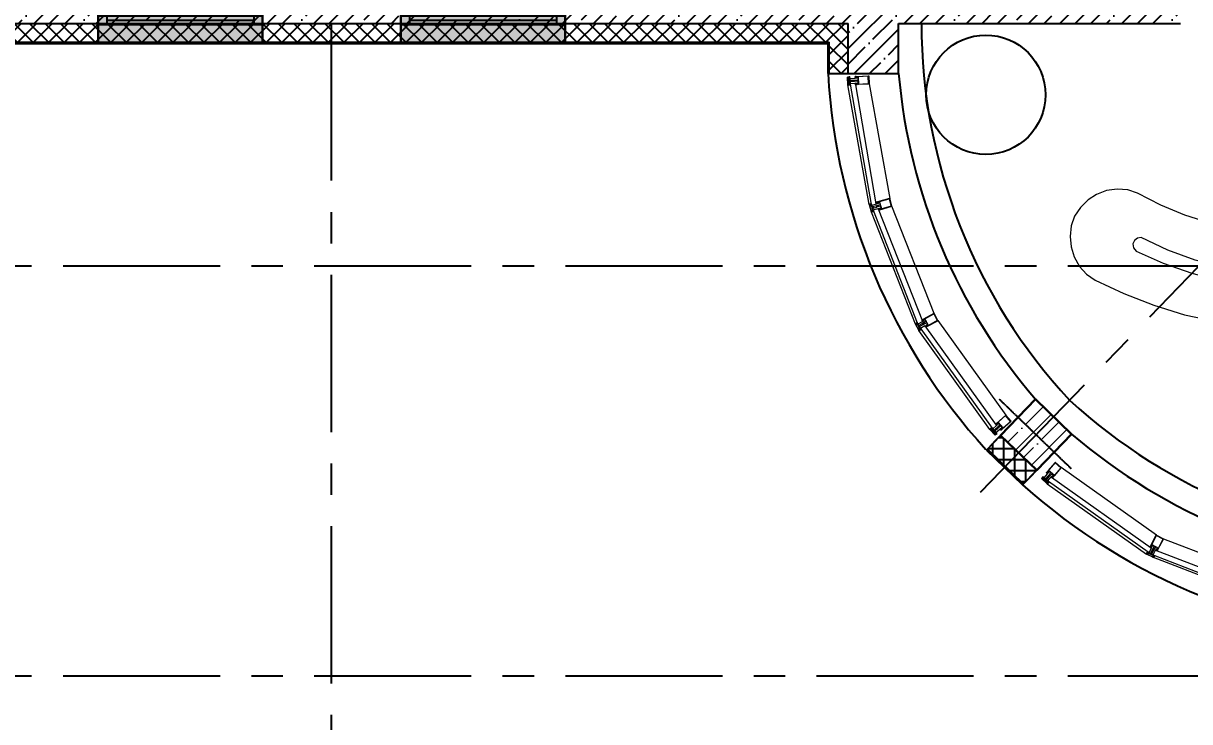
# Model space of a CAD drawing. Header units: millimetres. Extents: x -9318 to 9016603, y 0 to 838141.
# Drawn here: x 86952 to 96239, y 517498 to 523053 of the extents above; entities that cross this region are included whole.
import ezdxf
from ezdxf import colors
from ezdxf.entities.mleader import LeaderData, LeaderLine
from ezdxf.math import Vec2, Vec3

# ---------------------------------------------------------------- set-up
doc = ezdxf.new("R2010")
doc.units = ezdxf.units.MM
doc.linetypes.add('CENTER', pattern=[2, 1.25, -0.25, 0.25, -0.25])
for name, color, linetype, lineweight in [('АР_Перегородки витражные', 152, 'Continuous', 13), ('АР_Сущ Несущая стена', 202, 'Continuous', 30), ('АР_Штриховка монолит', 250, 'Continuous', 9), ('ТХ_мебель передв', 250, 'Continuous', 13)]:
    doc.layers.add(name, color=color, linetype=linetype, lineweight=lineweight)
doc.styles.add('ISOCPEUR', font='isocpeur.ttf', dxfattribs={"width": 0.7})
pattern_1 = [(335.76716334, (-69115.3163, 318510.941), (0.651582564, 1.447617495), []), (65.76716334, (-69115.3163, 318510.941), (-1.447617495, 0.651582564), [])]

# ---------------------------------------------------------------- blocks, each defined once
blk = doc.blocks.new('*U896')
h = blk.add_hatch(color=8)
h.dxf.hatch_style = 1
h.paths.add_polyline_path([(-1380, -210), (70, -210), (70, -140), (0, -140), (0, 220), (-1310, 220), (-1310, -140), (-1380, -140)])
at = {"color": 8, "lineweight": 30}
for p, q in [((-1310, -140), (-1310, 220)), ((0, -140), (0, 220))]:
    blk.add_line(p, q, dxfattribs=at)
at = {"color": 8}
for p, q in [((0, 220), (-1310, 220)), ((-1310, 70), (0, 70)), ((-1310, 0), (0, 0)), ((-1240, 0), (-1240, 70)), ((-1240, 35), (-70, 35)), ((-70, 0), (-70, 70)), ((-1380, -210), (-1380, -140)), ((-1380, -140), (-1310, -140)), ((0, -140), (70, -140)), ((70, -210), (70, -140)), ((-1380, -210), (70, -210))]:
    blk.add_line(p, q, dxfattribs=at)
blk = doc.blocks.new('*U897')
h = blk.add_hatch(color=8)
h.dxf.hatch_style = 1
h.paths.add_polyline_path([(-1380, -210), (70, -210), (70, -140), (0, -140), (0, 220), (-1310, 220), (-1310, -140), (-1380, -140)])
at = {"color": 8, "lineweight": 30}
for p, q in [((-1310, -140), (-1310, 220)), ((0, -140), (0, 220))]:
    blk.add_line(p, q, dxfattribs=at)
at = {"color": 8}
for p, q in [((0, 220), (-1310, 220)), ((-1310, 70), (0, 70)), ((-1310, 0), (0, 0)), ((-1240, 0), (-1240, 70)), ((-1240, 35), (-70, 35)), ((-70, 0), (-70, 70)), ((-1380, -210), (-1380, -140)), ((-1380, -140), (-1310, -140)), ((0, -140), (70, -140)), ((70, -210), (70, -140)), ((-1380, -210), (70, -210))]:
    blk.add_line(p, q, dxfattribs=at)
blk = doc.blocks.new('_DotSmall')
at = {"color": 8, "linetype": 'ByBlock', "const_width": 0.5}
blk.add_lwpolyline([(-0.0625, 0, 1), (0.0625, 0, 1)], format="xyb", close=True, dxfattribs=at)
blk = doc.blocks.new('стойка витр.')
h = blk.add_hatch()
h.set_pattern_fill('ANSI37', color=8, scale=0.5, angle=-69.23284)
h.set_pattern_definition(pattern_1)
edge = h.paths.add_edge_path()
edge.add_line((-22.7, 14.1), (-23, 15))
edge.add_arc((-23.4, 14.9), 0.427, 20.76054, 72.29996)
edge.add_arc((-23.2, 15.7), 0.427, 110.76398, 252.28796, ccw=False)
edge.add_line((-23.3, 16.1), (-22.3, 16.5))
edge.add_arc((-22.2, 16.3), 0.183, 20.74896, 110.78537, ccw=False)
edge.add_line((-22.1, 16.4), (-22, 16.3))
edge.add_arc((-21.9, 16.3), 0.183, 200.76661, 335.77797)
edge.add_line((-21.7, 16.3), (-21.1, 17.8))
edge.add_arc((-21.7, 18), 0.637, 344.39284, 381.72488)
edge.add_line((-21.1, 18.2), (-22.6, 22.1))
edge.add_arc((-23.2, 21.9), 0.637, 19.80945, 57.14149)
edge.add_line((-22.8, 22.4), (-24.3, 23.1))
edge.add_arc((-24.4, 23), 0.183, 65.75635, 200.76772)
edge.add_line((-24.5, 22.9), (-24.5, 22.8))
edge.add_arc((-24.7, 22.7), 0.183, -69.25104, 20.78537, ccw=False)
edge.add_line((-24.6, 22.6), (-25.6, 22.2))
edge.add_arc((-25.8, 22.6), 0.427, 149.24636, 290.77035, ccw=False)
edge.add_arc((-26.5, 23), 0.427, 329.23437, 380.77379)
edge.add_line((-26.1, 23.2), (-26.5, 24.2))
edge.add_arc((-26.7, 24.1), 0.183, 20.74896, 110.78537)
edge.add_line((-26.7, 24.3), (-33.5, 21.7))
edge.add_arc((-33.4, 21.4), 0.306, 107.61202, 200.68829)
edge.add_line((-33.7, 21.3), (-33.4, 20.7))
edge.add_arc((-33.1, 20.8), 0.304, 200.74529, 225.81236)
edge.add_line((-33.3, 20.5), (-31.8, 18.9))
edge.add_arc((-32, 18.7), 0.305, -108.86284, 45.7814, ccw=False)
edge.add_arc((-28.7, 27.8), 9.95, 231.95433, 250.04117, ccw=False)
edge.add_arc((-35.1, 19.6), 0.4, 42.30929, 119.22504)
edge.add_arc((-34.9, 19.6), 0.602, 134.39501, 228.6478)
edge.add_arc((-28.5, 27.8), 11, 232.08735, 240.88894)
edge.add_arc((-36.9, 12.9), 6.09, 40.7589, 60.61437, ccw=False)
edge.add_arc((-32.5, 16.6), 0.305, -34.89588, 41.60272, ccw=False)
edge.add_line((-32.3, 16.5), (-32.8, 15.8))
edge.add_arc((-32.5, 15.6), 0.305, 145.11007, 256.42425)
edge.add_line((-32.6, 15.3), (-31.7, 15.1))
edge.add_arc((-31.8, 14.8), 0.305, -34.88993, 76.42425, ccw=False)
edge.add_line((-31.5, 14.6), (-32.1, 13.9))
edge.add_arc((-31.8, 13.7), 0.305, 145.11007, 256.42425)
edge.add_line((-31.9, 13.4), (-31, 13.2))
edge.add_arc((-31.1, 12.9), 0.305, -24.22466, 76.42043, ccw=False)
edge.add_line((-30.8, 12.8), (-31.6, 11.1))
edge.add_arc((-31.3, 11), 0.305, 155.77106, 290.74029)
edge.add_line((-31.2, 10.7), (-22.8, 13.9))
edge.add_arc((-22.9, 14.1), 0.183, 290.74896, 380.74896)
edge = h.paths.add_edge_path(flags=16)
edge.add_line((-23.1, 21), (-22.2, 18.6))
edge.add_arc((-22.7, 18.4), 0.541, -69.23284, 20.76716, ccw=False)
edge.add_line((-22.5, 17.9), (-23.4, 17.6))
edge.add_arc((-23.6, 18.1), 0.541, 200.76716, 290.76716, ccw=False)
edge.add_line((-24.1, 17.9), (-25, 20.3))
edge.add_arc((-24.5, 20.5), 0.541, 110.76716, 200.76716, ccw=False)
edge.add_line((-24.7, 21), (-23.8, 21.4))
edge.add_arc((-23.6, 20.8), 0.541, 20.76716, 110.76716, ccw=False)
edge = h.paths.add_edge_path(flags=16)
edge.add_line((-26.9, 20.3), (-25.5, 16.7))
edge.add_arc((-26, 16.5), 0.541, -69.23284, 20.76716, ccw=False)
edge.add_line((-25.8, 16), (-28.2, 15.1))
edge.add_arc((-28.4, 15.6), 0.541, 200.76716, 290.76716, ccw=False)
edge.add_line((-28.9, 15.4), (-30.3, 19))
edge.add_arc((-29.8, 19.2), 0.541, 110.76716, 200.76716, ccw=False)
edge.add_line((-30, 19.7), (-27.5, 20.6))
edge.add_arc((-27.4, 20.1), 0.541, 20.76716, 110.76716, ccw=False)
h = blk.add_hatch()
h.set_pattern_fill('ANSI37', color=8, scale=0.5, angle=-69.23284)
h.set_pattern_definition([(335.76716334, (-69115.9168, 318510.7132), (0.651582564, 1.447617495), []), (65.76716334, (-69115.9168, 318510.7132), (-1.447617495, 0.651582564), [])])
edge = h.paths.add_edge_path()
edge.add_arc((-61.4, -46.2), 0.549, 155.76571, 200.76716)
edge.add_line((-61.9, -46), (-61.2, -44.4))
edge.add_arc((-61, -44.5), 0.183, 20.76716, 155.76571)
edge.add_line((-60.9, -44.4), (-60.8, -44.6))
edge.add_arc((-60.6, -44.6), 0.183, 200.76716, 290.76716)
edge.add_line((-60.6, -44.7), (-59.4, -44.3))
edge.add_arc((-59.6, -43.9), 0.427, -69.23284, 72.29364)
edge.add_arc((-59.3, -43.1), 0.427, 200.76716, 252.29364)
edge.add_line((-59.7, -43.2), (-63, -34.5))
edge.add_arc((-62.7, -34.4), 0.305, 110.76716, 200.76716)
edge.add_line((-62.8, -34.1), (-60.6, -33.3))
edge.add_arc((-60.4, -33.6), 0.304, 76.40287, 110.76716)
edge.add_line((-60.4, -33.3), (-60.1, -33.6))
edge.add_arc((-108.2, -55.9), 53, 16.7114, 24.82293)
edge.add_line((-57.4, -40.6), (-57.9, -41.3))
edge.add_arc((-57.7, -41.5), 0.305, 145.11089, 256.42344)
edge.add_line((-57.7, -41.8), (-56.9, -42))
edge.add_arc((-57, -42.3), 0.305, -34.88911, 76.42344)
edge.add_line((-56.7, -42.5), (-57.2, -43.3))
edge.add_arc((-56.9, -43.5), 0.305, 145.11089, 256.42344)
edge.add_line((-57, -43.8), (-56.1, -44))
edge.add_arc((-56.2, -44.3), 0.305, -34.88911, 76.42344)
edge.add_line((-56, -44.4), (-56.5, -45.1))
edge.add_arc((-56.2, -45.3), 0.305, 145.11089, 256.42344)
edge.add_line((-56.3, -45.6), (-55.4, -45.8))
edge.add_arc((-55.5, -46.1), 0.305, -34.88911, 76.42344)
edge.add_line((-55.3, -46.3), (-55.8, -47))
edge.add_arc((-55.5, -47.2), 0.305, 145.11089, 256.42344)
edge.add_line((-55.6, -47.5), (-54.7, -47.8))
edge.add_arc((-54.8, -48.1), 0.305, -34.88911, 76.42344)
edge.add_line((-54.5, -48.3), (-55, -49))
edge.add_arc((-54.8, -49.1), 0.305, 145.11089, 256.42344)
edge.add_line((-54.8, -49.4), (-54, -49.6))
edge.add_arc((-54.1, -49.9), 0.305, -34.88911, 76.42344)
edge.add_line((-53.8, -50.1), (-54.3, -50.8))
edge.add_arc((-54.1, -51), 0.305, 145.11089, 256.42344)
edge.add_line((-54.1, -51.3), (-53.3, -51.5))
edge.add_arc((-53.4, -51.8), 0.305, -43.67509, 76.4279)
edge.add_line((-53.1, -52), (-53.8, -52.6))
edge.add_arc((-53.6, -52.8), 0.305, 136.32859, 262.74713)
edge.add_arc((-54.6, -61.1), 7.99, 59.58604, 82.74713)
edge.add_arc((-50.7, -54.4), 0.305, 253.29101, 419.58604)
edge.add_arc((-52.6, -60.5), 6.03, 73.29101, 110.76716)
edge.add_line((-54.7, -54.9), (-54.8, -54.9))
edge.add_arc((-55, -54.5), 0.427, 200.76716, 290.76716)
edge.add_line((-55.4, -54.7), (-56.7, -51.1))
edge.add_arc((-56.3, -51), 0.427, 149.23664, 200.76716)
edge.add_arc((-57, -50.5), 0.427, -30.76336, 40.0143)
edge.add_arc((-57, -50.5), 0.427, 40.00046, 110.76716)
edge.add_line((-57.2, -50.1), (-58.3, -50.6))
edge.add_arc((-58.3, -50.7), 0.183, 110.76716, 200.76716)
edge.add_line((-58.4, -50.8), (-58.4, -51))
edge.add_arc((-58.5, -51.1), 0.183, 245.76862, 380.76716)
edge.add_line((-58.6, -51.3), (-60.2, -50.6))
edge.add_arc((-60, -50.1), 0.549, 200.76716, 245.76862)
edge.add_line((-60.5, -50.3), (-61.9, -46.4))
edge = h.paths.add_edge_path(flags=16)
edge.add_arc((-59.4, -49), 0.541, 200.76716, 290.76716)
edge.add_line((-60.8, -46.8), (-59.9, -49.2))
edge.add_arc((-60.3, -46.6), 0.541, 110.76716, 200.76716)
edge.add_line((-59.3, -45.7), (-60.5, -46.1))
edge.add_arc((-59.1, -46.2), 0.541, 20.76716, 110.76716)
edge.add_line((-57.7, -48.4), (-58.6, -46))
edge.add_arc((-58.2, -48.6), 0.541, -69.23284, 20.76716)
edge.add_line((-59.2, -49.5), (-58, -49.1))
h = blk.add_hatch()
h.set_pattern_fill('ANSI37', color=8, scale=0.5, angle=-69.23284)
h.set_pattern_definition(pattern_1)
edge = h.paths.add_edge_path()
edge.add_line((-7.6, -25.6), (-7.3, -26.5))
edge.add_arc((-7.7, -26.7), 0.427, -30.76563, 20.77379, ccw=False)
edge.add_arc((-6.9, -27.1), 0.427, 149.24636, 290.77035)
edge.add_line((-6.8, -27.5), (-5.8, -27.1))
edge.add_arc((-5.8, -27), 0.183, 290.74896, 380.78537)
edge.add_line((-5.7, -26.9), (-5.7, -26.8))
edge.add_arc((-5.5, -26.7), 0.183, 65.75635, 200.76772, ccw=False)
edge.add_line((-5.5, -26.5), (-4, -27.3))
edge.add_arc((-4.3, -27.8), 0.637, 19.80945, 57.14149, ccw=False)
edge.add_line((-3.7, -27.6), (-2.3, -31.5))
edge.add_arc((-2.9, -31.7), 0.637, -15.60716, 21.72488, ccw=False)
edge.add_line((-2.2, -31.9), (-2.8, -33.4))
edge.add_arc((-3, -33.4), 0.183, 200.76661, 335.77797, ccw=False)
edge.add_line((-3.2, -33.4), (-3.2, -33.3))
edge.add_arc((-3.4, -33.4), 0.183, 20.74896, 110.78537)
edge.add_line((-3.5, -33.2), (-4.5, -33.6))
edge.add_arc((-4.3, -34), 0.427, 110.76398, 252.28796)
edge.add_arc((-4.6, -34.8), 0.427, 20.76054, 72.29996, ccw=False)
edge.add_line((-4.2, -34.6), (-3.8, -35.7))
edge.add_arc((-4, -35.7), 0.183, -69.25104, 20.78537, ccw=False)
edge.add_line((-3.9, -35.9), (-10.6, -38.5))
edge.add_arc((-10.8, -38.2), 0.306, 200.84604, 293.92231, ccw=False)
edge.add_line((-11, -38.3), (-11.3, -37.6))
edge.add_arc((-11, -37.5), 0.304, 175.72197, 200.78904, ccw=False)
edge.add_line((-11.3, -37.5), (-11.3, -35.2))
edge.add_arc((-11.6, -35.2), 0.305, 355.75293, 510.39717)
edge.add_arc((-3.1, -39.8), 9.95, 151.49316, 169.57999)
edge.add_arc((-13.3, -38), 0.4, 282.30929, 359.22504, ccw=False)
edge.add_arc((-13.2, -37.8), 0.602, 172.88652, 267.13932, ccw=False)
edge.add_arc((-2.9, -39.7), 11, 160.64539, 169.44698, ccw=False)
edge.add_arc((-19.1, -34.1), 6.09, 340.91996, 360.77542)
edge.add_arc((-13.3, -34), 0.305, 359.93161, 436.4302)
edge.add_line((-13.2, -33.7), (-14.1, -33.5))
edge.add_arc((-14, -33.2), 0.305, 145.11007, 256.42425, ccw=False)
edge.add_line((-14.3, -33), (-13.7, -32.3))
edge.add_arc((-14, -32.2), 0.305, 325.11007, 436.42425)
edge.add_line((-13.9, -31.9), (-14.8, -31.7))
edge.add_arc((-14.7, -31.4), 0.305, 145.11007, 256.42425, ccw=False)
edge.add_line((-15, -31.2), (-14.4, -30.5))
edge.add_arc((-14.7, -30.3), 0.305, 325.11389, 425.75899)
edge.add_line((-14.6, -30), (-16.3, -29.3))
edge.add_arc((-16.2, -29), 0.305, 110.79404, 245.76326, ccw=False)
edge.add_line((-16.3, -28.7), (-7.9, -25.5))
edge.add_arc((-7.8, -25.7), 0.183, 20.78537, 110.78537, ccw=False)
edge = h.paths.add_edge_path(flags=16)
edge.add_line((-3.3, -31.1), (-4.3, -28.7))
edge.add_arc((-4.8, -28.9), 0.541, 20.76716, 110.76716)
edge.add_line((-5, -28.3), (-5.9, -28.7))
edge.add_arc((-5.7, -29.2), 0.541, 110.76716, 200.76716)
edge.add_line((-6.2, -29.4), (-5.3, -31.8))
edge.add_arc((-4.8, -31.6), 0.541, 200.76716, 290.76716)
edge.add_line((-4.6, -32.1), (-3.7, -31.8))
edge.add_arc((-3.9, -31.3), 0.541, 290.76716, 380.76716)
edge = h.paths.add_edge_path(flags=16)
edge.add_line((-6.7, -33), (-8, -29.4))
edge.add_arc((-8.5, -29.6), 0.541, 20.76716, 110.76716)
edge.add_line((-8.7, -29.1), (-11.1, -30))
edge.add_arc((-10.9, -30.5), 0.541, 110.76716, 200.76716)
edge.add_line((-11.4, -30.7), (-10.1, -34.3))
edge.add_arc((-9.6, -34.1), 0.541, 200.76716, 290.76716)
edge.add_line((-9.4, -34.6), (-7, -33.7))
edge.add_arc((-7.2, -33.2), 0.541, 290.76716, 380.76716)
at = {"color": 8, "lineweight": 0, "ltscale": 100, "transparency": 33554687}
for points in [[(-68.6, -58.5), (-90.2, -1.6), (-90, -1.3), (-89, -0.9), (-88.6, -1), (-87.7, -3.3), (-87.4, -3.4), (-86.7, -3.2), (-86.4, -2.8), (-87.3, -0.5), (-87.2, -0.2), (-82, 1.7), (-80.5, 1.3), (-79.7, 1.5), (-77.3, 4.2), (-77.8, 4.8), (-90.5, 0), (-91.4, -2), (-69.8, -59.1), (-67.8, -59.9), (-55.1, -55.1), (-55.2, -54.3), (-58.7, -53.8), (-59.5, -54.2), (-60.2, -55.7), (-65.4, -57.6), (-65.7, -57.4), (-66.6, -55.1), (-67, -55), (-67.7, -55.3), (-67.9, -55.6), (-67, -57.9), (-67.2, -58.3), (-68.2, -58.7)], [(65.9, 59.3), (-26.6, 24.2), (-25.9, 22.2), (-25.3, 22), (-24.8, 22.1), (-25.2, 23.2), (-20.5, 24.9), (-19.2, 21.4), (-18.8, 21.3), (-19, 20.8), (-17.7, 17.4), (-22.4, 15.6), (-22.7, 16.5), (-23.2, 16.4), (-23.4, 15.7), (-22.8, 13.9), (-17.2, 16), (-16.2, 17), (-15.5, 19.8), (-15.4, 20.1), (-17, 24.3), (-17.4, 24.6), (-17.5, 25.4), (-13.7, 26.9), (-12.5, 26.3), (-4.3, 4.8), (-4.9, 3.6), (-32.7, -7), (-32.8, -7.4), (-32.4, -8.4), (-31.1, -9.1), (-30.3, -8.8), (-29.8, -9.1), (-28.6, -8.7), (-28.6, -8.2), (-28.2, -8.5), (-27, -8.1), (-26.9, -7.5), (-26.5, -7.9), (-25.3, -7.5), (-25.3, -6.9), (-24.8, -7.2), (-23.6, -6.8), (-23.6, -6.3), (-23.1, -6.6), (-21.9, -6.2), (-21.9, -5.6), (-21.5, -6), (-20.3, -5.6), (-20.2, -5), (-19.8, -5.3), (-18.6, -4.9), (-18.4, -4.3), (-18, -4.7), (-17.4, -4.4), (-15.1, -4.8), (-14.5, -6.4), (-15.8, -7.9), (-15.9, -8.7), (-16.3, -8.3), (-17.4, -8.8), (-17.6, -9.3), (-18, -9), (-19.1, -9.4), (-19.3, -10), (-19.7, -9.6), (-20.8, -10.1), (-20.9, -10.6), (-21.4, -10.3), (-22.5, -10.7), (-22.6, -11.2), (-23, -10.9), (-24.3, -11.3), (-24.3, -11.9), (-24.7, -11.5), (-25.8, -12), (-26, -12.5), (-26.4, -12.2), (-27.6, -12.6), (-27.6, -13.1), (-28.1, -12.8), (-29.3, -13.3), (-29.3, -13.8), (-29.9, -15.1), (-29.5, -16.2), (-29.1, -16.3), (-1.3, -5.8), (-0.1, -6.4), (8.1, -27.9), (7.6, -29.2), (3.8, -30.6), (3.2, -29.8), (3.4, -29.5), (1.7, -25.2), (1.6, -25.1), (-0.9, -23.4), (-2.3, -23.3), (-7.8, -25.4), (-7.2, -27.2), (-6.5, -27.6), (-6, -27.4), (-6.4, -26.4), (-1.7, -24.6), (-0.4, -28.2), (0, -28.3), (-0.2, -28.7), (1.1, -32.2), (-3.6, -33.9), (-3.9, -33), (-4.4, -33.2), (-4.6, -33.8), (-4, -35.7), (88.6, -0.5), (89.2, 0.7), (67.2, 58.7)], [(63.8, 56.3), (85.1, 0.2), (10.6, -28), (-10.6, 28)]]:
    blk.add_lwpolyline(points, close=True, dxfattribs=at)
for points in [[(-73.6, -6.3), (-74.2, -6), (-74.8, -6.2), (-74.4, -7.2), (-76.6, -8, -0.414362), (-77, -7.8), (-79.3, -1.5, -0.414326), (-78.7, -0.2), (-77.3, 0.4), (-76.9, -0.7), (-76.3, -0.4), (-76.1, 0.3), (-77.3, 3.5, 0.551224), (-77.8, 3.6), (-79.9, 1.3, -0.267349), (-80.9, 1.1), (-82.1, 1.4, 0.249629), (-82.6, 1.3), (-86.2, -1.9, 0.827043), (-85.6, -2.8), (-82.1, -1.5, -0.414326), (-80.8, -2.1), (-78.1, -9.1, 0.414326), (-76.8, -9.7), (-75.7, -9.2, -0.082799), (-71.8, -16.3), (-68.3, -25.6), (-67.9, -25.7), (-68.1, -26.1), (-64.6, -35.3, -0.082799), (-62.8, -43.1), (-63.9, -43.6, 0.414326), (-64.5, -44.9), (-61.9, -51.9, -0.414326), (-62.5, -53.2), (-66, -54.5, 0.827043), (-65.8, -55.6), (-61, -55.6, 0.249629), (-60.6, -55.4), (-59.9, -54.3, -0.267349), (-59, -53.9), (-55.9, -54.2, 0.551224), (-55.6, -53.7), (-56.8, -50.5), (-57.5, -50.1), (-58, -50.4), (-57.6, -51.4), (-59.1, -52, -0.414326), (-60.5, -51.4), (-62.8, -45.1, -0.414362), (-62.7, -44.7), (-60.5, -43.9), (-60.1, -44.8), (-59.6, -44.6), (-59.3, -43.9)], [(-74.1, 3.3, 0.57795), (-74.3, 3.8), (-75.2, 3.8, -0.615334), (-75.4, 4.3, 0.101403), (-73.8, 7.1, 0.887085), (-74.4, 7.4, -0.164997), (-77.4, 4.9), (-77.5, 4.9, 0.414304), (-77.7, 4.3), (-76.4, 0.8, 0.228696), (-76.1, 0.5, -0.319049), (-75.8, 0.1, -0.319002), (-76.1, -0.3), (-77.2, -0.7, -0.4144), (-77.5, -0.6), (-77.6, -0.4, 0.668339), (-77.9, -0.4), (-78.6, -1.9, 0.198883), (-78.6, -2.4), (-77.2, -6.2, 0.198883), (-76.9, -6.5), (-75.3, -7.3, 0.668339), (-75.1, -7), (-75.1, -6.8, -0.4144), (-75, -6.6), (-73.9, -6.1, -0.710202), (-73.4, -6.7, 0.228696), (-73.4, -7.1), (-70.1, -15.8, 0.414362), (-69.7, -16), (-67.4, -15.1, 0.151171), (-67.3, -15), (-67.3, -14.6, 0.035408), (-69.9, -7.6), (-70.8, -7.4, -0.527868), (-71, -6.9), (-70.5, -6.2, 0.527868), (-70.6, -5.7), (-71.5, -5.4, -0.527868), (-71.7, -4.9), (-71.2, -4.2, 0.527868), (-71.4, -3.7), (-72.3, -3.5, -0.527868), (-72.4, -3.1), (-71.9, -2.4, 0.527868), (-72.1, -1.9), (-73, -1.7, -0.527868), (-73.1, -1.2), (-72.7, -0.4, 0.527868), (-72.8, 0.1), (-73.7, 0.3, -0.527868), (-73.9, 0.8), (-73.4, 1.5, 0.527868), (-73.5, 1.9), (-74.4, 2.1, -0.527868), (-74.6, 2.6)], [(-22.7, 14.1), (-23, 15, 0.228752), (-23.3, 15.3, -0.710164), (-23.3, 16.1), (-22.3, 16.5, -0.4144), (-22.1, 16.4), (-22, 16.3, 0.66825), (-21.7, 16.3), (-21.1, 17.8, 0.164348), (-21.1, 18.2), (-22.6, 22.1, 0.164348), (-22.8, 22.4), (-24.3, 23.1, 0.66825), (-24.5, 22.9), (-24.5, 22.8, -0.4144), (-24.6, 22.6), (-25.6, 22.2, -0.710164), (-26.1, 22.8, 0.228752), (-26.1, 23.2), (-26.5, 24.2, 0.4144), (-26.7, 24.3), (-33.5, 21.7, 0.430028), (-33.7, 21.3), (-33.4, 20.7, 0.109814), (-33.3, 20.5), (-31.8, 18.9, -0.800036), (-32.1, 18.4, -0.079083), (-34.8, 19.9, 0.348803), (-35.3, 20, 0.436125), (-35.3, 19.1, 0.038423), (-33.9, 18.2, -0.086853), (-32.3, 16.9, -0.346763), (-32.3, 16.5), (-32.8, 15.8, 0.527877), (-32.6, 15.3), (-31.7, 15.1, -0.527877), (-31.5, 14.6), (-32.1, 13.9, 0.527877), (-31.9, 13.4), (-31, 13.2, -0.469739), (-30.8, 12.8), (-31.6, 11.1, 0.667984), (-31.2, 10.7), (-22.8, 13.9, 0.414214)], [(-32.4, -8.4), (-32.8, -7.4, 0.523933), (-33.2, -7.2), (-64.2, -18.9, 0.414326), (-64.5, -19.6), (-64.1, -20.9, 0.410627), (-63.4, -21.2), (-62.7, -21, 0.492552), (-62.6, -20.7), (-62.8, -20.2, -0.441111), (-62.6, -19.9), (-60.8, -19.3, -0.208057), (-59.9, -19.4, -0.000016), (-56.9, -20.8, -0.439819), (-56.4, -22.2, -0.000016), (-57.7, -25.2, -0.208057), (-58.3, -25.9), (-60.1, -26.6, -0.441111), (-60.4, -26.5), (-60.6, -26, 0.492552), (-60.9, -25.9), (-61.5, -26.1, 0.410627), (-61.8, -26.8), (-61.3, -28.1, 0.414326), (-60.6, -28.4), (-29.6, -16.6, 0.523933), (-29.5, -16.2), (-29.8, -15.2)], [(-53.3, -51.5, -0.57795), (-53.1, -52), (-53.8, -52.6, 0.615334), (-53.6, -53.1, -0.101403), (-50.6, -54.2, -0.887085), (-50.8, -54.7, 0.164997), (-54.7, -54.9), (-54.8, -54.9, -0.414304), (-55.4, -54.7), (-56.7, -51.1, -0.228696), (-56.7, -50.8, 0.319049), (-56.7, -50.3, 0.319002), (-57.2, -50.1), (-58.3, -50.6, 0.4144), (-58.4, -50.8), (-58.4, -51, -0.668339), (-58.6, -51.3), (-60.2, -50.6, -0.198883), (-60.5, -50.3), (-61.9, -46.4, -0.198883), (-61.9, -46), (-61.2, -44.4, -0.668339), (-60.9, -44.4), (-60.8, -44.6, 0.4144), (-60.6, -44.7), (-59.4, -44.3, 0.710202), (-59.4, -43.5, -0.228696), (-59.7, -43.2), (-63, -34.5, -0.414362), (-62.8, -34.1), (-60.6, -33.3, -0.151171), (-60.4, -33.3), (-60.1, -33.6, -0.035408), (-57.4, -40.6), (-57.9, -41.3, 0.527868), (-57.7, -41.8), (-56.9, -42, -0.527868), (-56.7, -42.5), (-57.2, -43.3, 0.527868), (-57, -43.8), (-56.1, -44, -0.527868), (-56, -44.4), (-56.5, -45.1, 0.527868), (-56.3, -45.6), (-55.4, -45.8, -0.527868), (-55.3, -46.3), (-55.8, -47, 0.527868), (-55.6, -47.5), (-54.7, -47.8, -0.527868), (-54.5, -48.3), (-55, -49, 0.527868), (-54.8, -49.4), (-54, -49.6, -0.527868), (-53.8, -50.1), (-54.3, -50.8, 0.527868), (-54.1, -51.3)], [(-7.6, -25.6), (-7.3, -26.5, -0.228752), (-7.3, -26.9, 0.710164), (-6.8, -27.5), (-5.8, -27.1, 0.4144), (-5.7, -26.9), (-5.7, -26.8, -0.66825), (-5.5, -26.5), (-4, -27.3, -0.164348), (-3.7, -27.6), (-2.3, -31.5, -0.164348), (-2.2, -31.9), (-2.8, -33.4, -0.66825), (-3.2, -33.4), (-3.2, -33.3, 0.4144), (-3.5, -33.2), (-4.5, -33.6, 0.710164), (-4.5, -34.4, -0.228752), (-4.2, -34.6), (-3.8, -35.7, -0.4144), (-3.9, -35.9), (-10.6, -38.5, -0.430028), (-11, -38.3), (-11.3, -37.6, -0.109814), (-11.3, -37.5), (-11.3, -35.2, 0.800036), (-11.8, -35.1, 0.079083), (-12.9, -38, -0.348803), (-13.2, -38.4, -0.436125), (-13.8, -37.7, -0.038423), (-13.3, -36.1, 0.086853), (-13, -34, 0.346763), (-13.2, -33.7), (-14.1, -33.5, -0.527877), (-14.3, -33), (-13.7, -32.3, 0.527877), (-13.9, -31.9), (-14.8, -31.7, -0.527877), (-15, -31.2), (-14.4, -30.5, 0.469739), (-14.6, -30), (-16.3, -29.3, -0.667984), (-16.3, -28.7), (-7.9, -25.5, -0.414214)]]:
    blk.add_lwpolyline(points, format="xyb", close=True, dxfattribs=at)
for points in [[(-72, 0.1), (-72.9, -0.3)], [(-69.8, -5.6), (-69.2, -5.9), (-30.9, 8.6), (-30.6, 9.2), (-31.2, 10.7)], [(-26.7, 24.3), (-26.7, 24.3)], [(-22.8, 13.9), (-22.8, 13.9)], [(-56.1, -42), (-55.8, -41.4), (-17.5, -26.8), (-16.8, -27.1), (-16.3, -28.6)]]:
    blk.add_lwpolyline(points, dxfattribs=at)
at = {"color": 8}
blk.add_lwpolyline([(-72.9, -0.3), (-54.8, -48), (-53.9, -47.7), (-72, 0.1)], close=True, dxfattribs=at)
for points in [[(-26.9, 20.3), (-25.5, 16.7, -0.414214), (-25.8, 16), (-28.2, 15.1, -0.414214), (-28.9, 15.4), (-30.3, 19, -0.414214), (-30, 19.7), (-27.5, 20.6, -0.414214)], [(-23.1, 21), (-22.2, 18.6, -0.414214), (-22.5, 17.9), (-23.4, 17.6, -0.414214), (-24.1, 17.9), (-25, 20.3, -0.414214), (-24.7, 21), (-23.8, 21.4, -0.414214)], [(-75.3, -1.9), (-74.4, -4.3, -0.414214), (-74.7, -5), (-75.9, -5.4, -0.414214), (-76.6, -5.1), (-77.5, -2.7, -0.414214), (-77.2, -2), (-76, -1.6, -0.414214)], [(-57.7, -48.4), (-58.6, -46, 0.414214), (-59.3, -45.7), (-60.5, -46.1, 0.414214), (-60.8, -46.8), (-59.9, -49.2, 0.414214), (-59.2, -49.5), (-58, -49.1, 0.414214)], [(-6.7, -33), (-8, -29.4, 0.414214), (-8.7, -29.1), (-11.1, -30, 0.414214), (-11.4, -30.7), (-10.1, -34.3, 0.414214), (-9.4, -34.6), (-7, -33.7, 0.414214)], [(-3.3, -31.1), (-4.3, -28.7, 0.414214), (-5, -28.3), (-5.9, -28.7, 0.414214), (-6.2, -29.4), (-5.3, -31.8, 0.414214), (-4.6, -32.1), (-3.7, -31.8, 0.414214)]]:
    blk.add_lwpolyline(points, format="xyb", close=True, dxfattribs=at)
at = {"color": 8, "lineweight": 0, "ltscale": 100, "transparency": 33554687}
blk.add_arc((-33.4, 21.4), 0.305, 110.75619, 200.77789, dxfattribs=at)
blk = doc.blocks.new('A$Ccadbda81')
at = {"layer": 'АР_Перегородки витражные', "color": 8}
for p, q in [((89.1, -1005.5), (-114.1, -60.5)), ((-94.6, -52.9), (104.4, -1005.7)), ((145.4, -996.9), (-54, -42.9)), ((55, -45.6), (250.6, -952.9)), ((635.7, -1855), (269.6, -1012)), ((107.8, -1063.6), (488.9, -1940.5)), ((507.8, -1935.4), (124.3, -1053.1)), ((162.8, -1036.6), (545.9, -1917.9)), ((666.3, -1908), (1236, -2642.8)), ((1112.6, -2759.6), (519.5, -1993.4)), ((533.4, -1979.6), (1130.2, -2750.6)), ((1162.9, -2724.7), (567.3, -1955.2))]:
    blk.add_line(p, q, dxfattribs=at)
at = {"layer": 'АР_Перегородки витражные', "color": 8, "xscale": -1}
for p, rotation in [((-31.1, -22.3), 206.0439613467204), ((1196.3, -2722.7), 244.0437384224219)]:
    blk.add_blockref('стойка витр.', p, dxfattribs=dict(at, rotation=rotation))
at = {"layer": 'АР_Перегородки витражные', "color": 8}
for p, rotation in [((180.5, -1008.2), 357.0718620546067), ((578.8, -1923.8), 9.301548555461455)]:
    blk.add_blockref('стойка витр.', p, dxfattribs=dict(at, rotation=rotation))
blk = doc.blocks.new('A$C81a96c4f')
at = {"layer": 'АР_Штриховка монолит', "ltscale": 100}
h = blk.add_hatch(dxfattribs=at)
h.set_pattern_fill('ANSI35', color=8, scale=700)
h.set_pattern_definition([(45, (-977645.9, 95082.39), (-123.743687, 123.743687), []), (45, (-977522.15, 95082.39), (-123.743687, 123.743687), [218.75, -43.75, 0, -43.75])])
h.paths.add_polyline_path([(-3165.6, -2990.2), (-3443.1, -3277.5), (-3155.8, -3555.8), (-2877.9, -3268.1)])
h = blk.add_hatch(dxfattribs=at)
h.set_pattern_fill('ANSI35', color=8, scale=700)
h.set_pattern_definition([(45, (-971324.91, 95091.84), (-123.743687, 123.743687), []), (45, (-971201.17, 95091.84), (-123.743687, 123.743687), [218.75, -43.75, 0, -43.75])])
h.paths.add_polyline_path([(3165.6, -2990.2), (2877.9, -3268.1), (3155.8, -3555.8), (3443.5, -3277.9)])
h = blk.add_hatch(dxfattribs=at)
h.set_pattern_fill('ANSI35', color=8, scale=700)
h.set_pattern_definition([(45, (177458.83, -66645.68), (-123.74369, 123.74369), []), (45, (177582.58, -66645.68), (-123.74369, 123.74369), [218.75, -43.75, 0, -43.75])])
h.paths.add_polyline_path([(200, -4350), (-200, -4350), (-200, -4749.9), (200, -4750)])
at = {"layer": 'АР_Сущ Несущая стена', "color": 8, "ltscale": 100}
for points in [[(-2877.9, -3268.1), (-3165.6, -2990.2), (-3443.5, -3277.9), (-3155.8, -3555.8)], [(2877.9, -3268.1), (3165.6, -2990.2), (3443.5, -3277.9), (3155.8, -3555.8)], [(-200, -4350), (200, -4350), (200, -4750), (-200, -4750)]]:
    blk.add_lwpolyline(points, close=True, dxfattribs=at)
blk = doc.blocks.new('У103')
at = {"layer": 'ТХ_мебель передв', "color": 8, "lineweight": 0, "ltscale": 100, "transparency": 33554687}
for points in [[(358270.3, -106820.3), (358312.7, -107069), (358370.9, -107317.7), (358445, -107561.1), (358540.2, -107793.9), (358656.6, -108021.5), (358783.6, -108243.7), (358931.8, -108450.1), (359090.5, -108645.9), (359265.2, -108831.1), (359455.7, -109000.4), (359656.7, -109159.2), (359868.4, -109296.8), (360053.6, -109444.9), (360228.2, -109603.7), (360392.3, -109783.6), (360535.2, -109974.1), (360662.2, -110175.2), (360768, -110386.9), (360858, -110609.1), (360926.7, -110836.7), (360974.4, -111069.5), (361016.7, -111143.6), (361069.6, -111212.4), (361138.4, -111265.3), (361217.8, -111302.3), (361302.5, -111318.2), (361387.1, -111318.2), (361471.8, -111302.3), (361551.2, -111265.3), (361620, -111212.4), (361672.9, -111143.6), (361715.2, -111069.5), (361736.4, -110984.8), (361741.7, -110900.2), (361725.8, -110815.5), (361683.5, -110577.4), (361625.2, -110349.8), (361551.2, -110122.3), (361455.9, -109900), (361344.8, -109693.6), (361217.8, -109487.3), (361069.6, -109296.8), (360910.9, -109122.2), (360741.5, -108952.8), (360556.3, -108804.7), (360360.5, -108667.1), (360175.3, -108571.8), (360006, -108455.4), (359842, -108328.4), (359693.8, -108185.5), (359556.2, -108032.1), (359434.5, -107868), (359328.7, -107688.1), (359233.4, -107508.2), (359159.3, -107312.4), (359101.1, -107116.6), (359058.8, -106915.5), (359032.3, -106709.2), (359011.2, -106629.8), (358968.8, -106555.7), (358910.6, -106492.2), (358841.8, -106444.6), (358767.7, -106412.8), (358683.1, -106396.9), (358598.4, -106396.9), (358519, -106418.1), (358445, -106460.4), (358381.5, -106513.4), (358328.5, -106576.9), (358291.5, -106656.2), (358270.3, -106735.6)], [(358646, -106957.9), (358688.4, -107190.7), (358751.9, -107423.5), (358831.2, -107651.1), (358931.8, -107868), (359048.2, -108074.4), (359180.5, -108270.2), (359334, -108455.4), (359498, -108630), (359677.9, -108788.8), (359868.4, -108926.4), (360074.8, -109053.4), (360265.3, -109185.7), (360445.2, -109339.1), (360609.2, -109503.1), (360762.7, -109683.1), (360895, -109873.6), (361011.4, -110074.7), (361112, -110286.3), (361196.6, -110503.3), (361254.8, -110730.8), (361276, -110757.3), (361307.7, -110767.9), (361339.5, -110762.6), (361366, -110741.4), (361371.2, -110704.4), (361302.5, -110471.5), (361212.5, -110249.3), (361106.7, -110027), (360985, -109820.6), (360847.4, -109619.6), (360693.9, -109434.4), (360524.6, -109259.7), (360339.4, -109095.7), (360148.9, -108947.5), (359947.8, -108831.1), (359757.3, -108698.8), (359582.7, -108550.7), (359418.6, -108386.6), (359270.5, -108206.7), (359143.5, -108016.2), (359027, -107815.1), (358931.8, -107603.4), (358852.4, -107386.5), (358794.2, -107164.2), (358757.2, -106931.4), (358736, -106910.2), (358709.5, -106899.7), (358677.8, -106904.9), (358656.6, -106926.1)]]:
    blk.add_lwpolyline(points, close=True, dxfattribs=at)
for points in [[(358926.5, -108450.1), (359556.2, -108026.8)], [(360424, -109825.9), (361122.5, -109360.3)]]:
    blk.add_lwpolyline(points, dxfattribs=at)

msp = doc.modelspace()

# ---------------------------------------------------------------- hatches: boundary and pattern name
at = {"ltscale": 100}
h = msp.add_hatch(dxfattribs=at)
h.set_pattern_fill('ANSI37', color=256, scale=700)
h.set_pattern_definition([(45, (-881264.54, 560766.49), (-61.871843, 61.871843), []), (135, (-881264.54, 560766.49), (-61.871843, -61.871843), [])])
h.paths.add_polyline_path([(63732.07, 521222.96), (70082.1, 521222.96), (70082.1, 539092.96), (75721.91, 539092.96), (75721.91, 539242.96), (69932.1, 539242.96), (69932.1, 521372.96), (63582.07, 521372.96), (63582.1, 511362.96), (76982.1, 511362.96), (76982.1, 517712.96), (85102.1, 517712.96), (85102.1, 522902.96), (93369.48, 522902.96), (93369.48, 522652.96), (93519.48, 522652.96), (93519.48, 523052.96), (84952.1, 523052.96), (84952.1, 517862.96), (76832.1, 517862.96), (76832.1, 511512.96), (63732.1, 511512.96)])
h = msp.add_hatch(dxfattribs=at)
h.set_pattern_fill('ANSI35', color=256, scale=700)
h.set_pattern_definition([(45, (-887755.71, 621612.85), (-123.743687, 123.743687), []), (45, (-887631.97, 621612.85), (-123.743687, 123.743687), [218.75, -43.75, 0, -43.75])])
h.paths.add_polyline_path([(96165.11, 523252.96), (84952.1, 523252.97), (84952.1, 523052.94), (93519.48, 523052.95), (93519.48, 522652.96), (93921.66, 522652.96), (93921.66, 523052.95), (96165.11, 523052.96)])
h = msp.add_hatch(dxfattribs=at)
h.set_pattern_fill('ANSI37', color=256, scale=700, angle=45)
h.set_pattern_definition([(90, (140697.79, 456407.274), (-87.5, 0), []), (180, (140697.79, 456407.274), (-7e-15, -87.5), [])])
h.paths.add_polyline_path([(95019.84, 519495.61), (94915.62, 519387.69), (94627.89, 519665.55), (94732.06, 519773.43)])

# ---------------------------------------------------------------- linework, layer by layer
at = {"linetype": 'CENTER', "ltscale": 1000}
for p, q in [((89407.1, 509801.69), (89407.1, 544109.16)), ((98177.1, 523052.96), (94571.82, 519319.58)), ((51268.34, 521122.96), (134865.51, 521122.96)), ((51268.34, 517862.96), (134865.51, 517862.96))]:
    msp.add_line(p, q, dxfattribs=at)
at = {"ltscale": 100}
for p, q in [((84952.1, 523052.96), (93519.48, 523052.96)), ((93921.66, 523052.96), (96165.11, 523052.96)), ((85102.1, 522902.96), (93369.48, 522902.96)), ((85112.1, 522892.96), (93359.48, 522892.96)), ((93359.48, 522652.96), (93519.48, 522652.96)), ((94620.94, 519658.36), (94732.09, 519773.46)), ((95019.82, 519495.59), (94908.68, 519380.5))]:
    msp.add_line(p, q, dxfattribs=at)
at = {"linetype": 'CENTER', "ltscale": 0.5}
msp.add_line((94724.35, 520061.99), (95293.2, 519512.66), dxfattribs=at)
at = {"ltscale": 100}
for points in [[(93519.48, 522652.96), (93519.48, 523052.96)], [(93921.66, 522652.96), (93921.66, 523052.96)], [(93359.48, 522652.96), (93359.48, 522892.96)], [(93369.48, 522652.96), (93369.48, 522902.96)], [(93519.48, 522652.96), (93921.66, 522652.96)], [(94733.59, 519775.04), (94677.97, 519717.44)], [(94620.94, 519658.36), (94908.68, 519380.5)], [(94627.89, 519665.55), (94915.62, 519387.69)], [(95021.32, 519497.17), (94965.63, 519439.48)]]:
    msp.add_lwpolyline(points, dxfattribs=at)
msp.add_lwpolyline([(95299.22, 519784.9), (95011.48, 520062.76), (94733.62, 519775.02), (95021.36, 519497.16)], close=True, dxfattribs=at)
at = {"ltscale": 0.1}
msp.add_circle((94616.02, 522484.58), 475, dxfattribs=at)
at = {"ltscale": 100}
for centre, radius, start, end in [((98515.54, 523057.81), 4412.6, 180.062989, 222.881026), ((98183.45, 522921.81), 4831.45, 183.189906, 222.410541), ((98478.4, 523045.79), 4573.63, 184.927309, 220.709278), ((98246.1, 523279.19), 4379.46, 227.406784, 269.097229), ((98251.66, 523237.51), 4542.85, 229.464718, 266.535), ((98177.07, 523052.9), 4916.2, 228.331289, 267.668711)]:
    msp.add_arc(centre, radius, start, end, dxfattribs=at)

# ---------------------------------------------------------------- block references
at = {"rotation": 55.66226956755767}
msp.add_blockref('У103', (-194807.74, 285429.5), dxfattribs=at)
at = {"xscale": -1, "rotation": 180}
for name, p in [('*U896', (88857.1, 523112.96)), ('*U897', (91267.1, 523112.96))]:
    msp.add_blockref(name, p, dxfattribs=at)
at = {"ltscale": 100, "rotation": 357.9999999999999}
msp.add_blockref('A$Ccadbda81', (93633.13, 522619.64), dxfattribs=at)
at = {"ltscale": 100}
msp.add_blockref('A$C81a96c4f', (98177.11, 523052.96), dxfattribs=at)
at = {"ltscale": 100, "xscale": -1, "rotation": 272.4330061418909}
msp.add_blockref('A$Ccadbda81', (97909.69, 518396.37), dxfattribs=at)

# ---------------------------------------------------------------- leaders
ml = msp.add_multileader_mtext('Standard')
ml.set_content('+13,200', color=8, style='ISOCPEUR')
ml.set_leader_properties(color=8, linetype='Continuous', lineweight=-1)
ml.set_arrow_properties(name='DOTSMALL')
ml.build(insert=Vec2(0, 0))
ml.multileader.update_dxf_attribs({"has_text_frame": 1, "text_left_attachment_type": 4, "text_right_attachment_type": 4, "dogleg_length": 100, "arrow_head_size": 180})
ctx = ml.context
ctx.base_point, ctx.char_height, ctx.arrow_head_size, ctx.landing_gap_size, ctx.plane_origin = Vec3(93068.63, 826103.47), 250, 180, 50, Vec3(90907.41, 825512.23)
ctx.left_attachment, ctx.right_attachment = 4, 4
notes = []
notes.append((ctx, [(0, (0, 0, 0), (0, 0), (1, 0), 1, [])]))
ctx.mtext.insert, ctx.mtext.width, ctx.mtext.line_spacing_style, ctx.mtext.flow_direction = Vec3(93118.63, 826436.81), 852.697, 2, 5
ml = msp.add_multileader_mtext('Standard')
ml.set_content('+11,550', color=8, style='ISOCPEUR')
ml.set_leader_properties(color=8, linetype='Continuous', lineweight=-1)
ml.set_arrow_properties(name='DOTSMALL')
ml.build(insert=Vec2(0, 0))
ml.multileader.update_dxf_attribs({"has_text_frame": 1, "text_left_attachment_type": 4, "text_right_attachment_type": 4, "dogleg_length": 100, "arrow_head_size": 180})
ctx = ml.context
ctx.base_point, ctx.char_height, ctx.arrow_head_size, ctx.landing_gap_size, ctx.plane_origin = Vec3(88068.63, 825358.47), 250, 180, 50, Vec3(85907.41, 824767.23)
ctx.left_attachment, ctx.right_attachment = 4, 4
notes.append((ctx, [(0, (0, 0, 0), (0, 0), (1, 0), 1, [])]))
ctx.mtext.insert, ctx.mtext.width, ctx.mtext.line_spacing_style, ctx.mtext.flow_direction = Vec3(88118.63, 825691.81), 852.697, 2, 5
ml = msp.add_multileader_mtext('Standard')
ml.set_content('+13,700', color=8, style='ISOCPEUR')
ml.set_leader_properties(color=8, linetype='Continuous', lineweight=-1)
ml.set_arrow_properties(name='DOTSMALL')
ml.build(insert=Vec2(0, 0))
ml.multileader.update_dxf_attribs({"has_text_frame": 1, "text_left_attachment_type": 4, "text_right_attachment_type": 4, "dogleg_length": 100, "arrow_head_size": 180})
ctx = ml.context
ctx.base_point, ctx.char_height, ctx.arrow_head_size, ctx.landing_gap_size, ctx.plane_origin = Vec3(118053.07, 658154.33), 250, 180, 50, Vec3(117803.7, 657493.51)
ctx.left_attachment, ctx.right_attachment = 4, 4
notes.append((ctx, [(0, (0, 0, 0), (0, 0), (1, 0), 1, [])]))
ctx.mtext.insert, ctx.mtext.width, ctx.mtext.line_spacing_style, ctx.mtext.flow_direction = Vec3(118103.07, 658487.66), 852.697, 2, 5
ml = msp.add_multileader_mtext('Standard')
ml.set_content('+15,850', color=8, style='ISOCPEUR')
ml.set_leader_properties(color=8, linetype='Continuous', lineweight=-1)
ml.set_arrow_properties(name='DOTSMALL')
ml.build(insert=Vec2(0, 0))
ml.multileader.update_dxf_attribs({"has_text_frame": 1, "text_left_attachment_type": 4, "text_right_attachment_type": 4, "dogleg_length": 100, "arrow_head_size": 180})
ctx = ml.context
ctx.base_point, ctx.char_height, ctx.arrow_head_size, ctx.landing_gap_size, ctx.plane_origin = Vec3(116043.29, 652621.27), 250, 180, 50, Vec3(116522.41, 649668.82)
ctx.left_attachment, ctx.right_attachment = 4, 4
notes.append((ctx, [(0, (0, 0, 0), (0, 0), (1, 0), 1, [])]))
ctx.mtext.insert, ctx.mtext.width, ctx.mtext.line_spacing_style, ctx.mtext.flow_direction = Vec3(116093.29, 652954.61), 852.697, 2, 5
ml = msp.add_multileader_mtext('Standard')
ml.set_content('+9,800', color=8, style='ISOCPEUR')
ml.set_leader_properties(color=8, linetype='Continuous', lineweight=-1)
ml.set_arrow_properties(name='DOTSMALL')
ml.build(insert=Vec2(0, 0))
ml.multileader.update_dxf_attribs({"has_text_frame": 1, "text_left_attachment_type": 4, "text_right_attachment_type": 4, "dogleg_length": 100, "arrow_head_size": 180})
ctx = ml.context
ctx.base_point, ctx.char_height, ctx.arrow_head_size, ctx.landing_gap_size, ctx.plane_origin = Vec3(118053.07, 538154.33), 250, 180, 50, Vec3(117803.7, 537493.51)
ctx.left_attachment, ctx.right_attachment = 4, 4
notes.append((ctx, [(0, (0, 0, 0), (0, 0), (1, 0), 1, [])]))
ctx.mtext.insert, ctx.mtext.width, ctx.mtext.line_spacing_style, ctx.mtext.flow_direction = Vec3(118103.07, 538487.66), 852.697, 2, 5
ml = msp.add_multileader_mtext('Standard')
ml.set_content('+11,750', color=8, style='ISOCPEUR')
ml.set_leader_properties(color=8, linetype='Continuous', lineweight=-1)
ml.set_arrow_properties(name='DOTSMALL')
ml.build(insert=Vec2(0, 0))
ml.multileader.update_dxf_attribs({"has_text_frame": 1, "text_left_attachment_type": 4, "text_right_attachment_type": 4, "dogleg_length": 100, "arrow_head_size": 180})
ctx = ml.context
ctx.base_point, ctx.char_height, ctx.arrow_head_size, ctx.landing_gap_size, ctx.plane_origin = Vec3(116043.29, 532621.27), 250, 180, 50, Vec3(116522.41, 529668.82)
ctx.left_attachment, ctx.right_attachment = 4, 4
notes.append((ctx, [(0, (0, 0, 0), (0, 0), (1, 0), 1, [])]))
ctx.mtext.insert, ctx.mtext.width, ctx.mtext.line_spacing_style, ctx.mtext.flow_direction = Vec3(116093.29, 532954.61), 852.697, 2, 5
ml = msp.add_multileader_mtext('Standard')
ml.set_content('\\pxsm1,qc;{\\C8;предусмотреть гигиенический душ}', color=7, style='ISOCPEUR')
ml.set_leader_properties(color=8, lineweight=25)
ml.build(insert=Vec2(0, 0))
ml.multileader.update_dxf_attribs({"text_left_attachment_type": 6, "text_right_attachment_type": 6, "dogleg_length": 150, "arrow_head_size": 225, "scale": 75})
ctx = ml.context
ctx.base_point, ctx.scale, ctx.char_height, ctx.arrow_head_size, ctx.landing_gap_size, ctx.plane_origin = Vec3(115994.81, 519870.6, -0.56), 75, 187.5, 225, 150, Vec3(146738.99, 509766.17, -0.56)
ctx.left_attachment, ctx.right_attachment, ctx.text_align_type = 6, 6, 1
notes.append((ctx, [(0, (1, 1, 0), (115844.81, 519870.6, -0.56), (1, 0), 150, [(1, [(114694.71, 519029.3, -0.56)], 0, [])])]))
ctx.mtext.insert, ctx.mtext.width, ctx.mtext.defined_height, ctx.mtext.alignment, ctx.mtext.line_spacing_factor, ctx.mtext.flow_direction = Vec3(117385.13, 520114.35, -0.56), 2623.5252, 2263.28, 2, 0.8, 5
for ctx, leaders in notes:
    for number, flags, end, landing, length, lines in leaders:
        leader = LeaderData()
        leader.index, (leader.has_last_leader_line, leader.has_dogleg_vector, leader.attachment_direction) = number, flags
        leader.last_leader_point, leader.dogleg_vector, leader.dogleg_length = Vec3(end), Vec3(landing), length
        for number, points, colour, breaks in lines:
            line = LeaderLine()
            line.index, line.vertices, line.color, line.breaks = number, Vec3.list(points), colors.encode_raw_color(colour), breaks
            leader.lines.append(line)
        ctx.leaders.append(leader)

doc.saveas('drawing.dxf')
